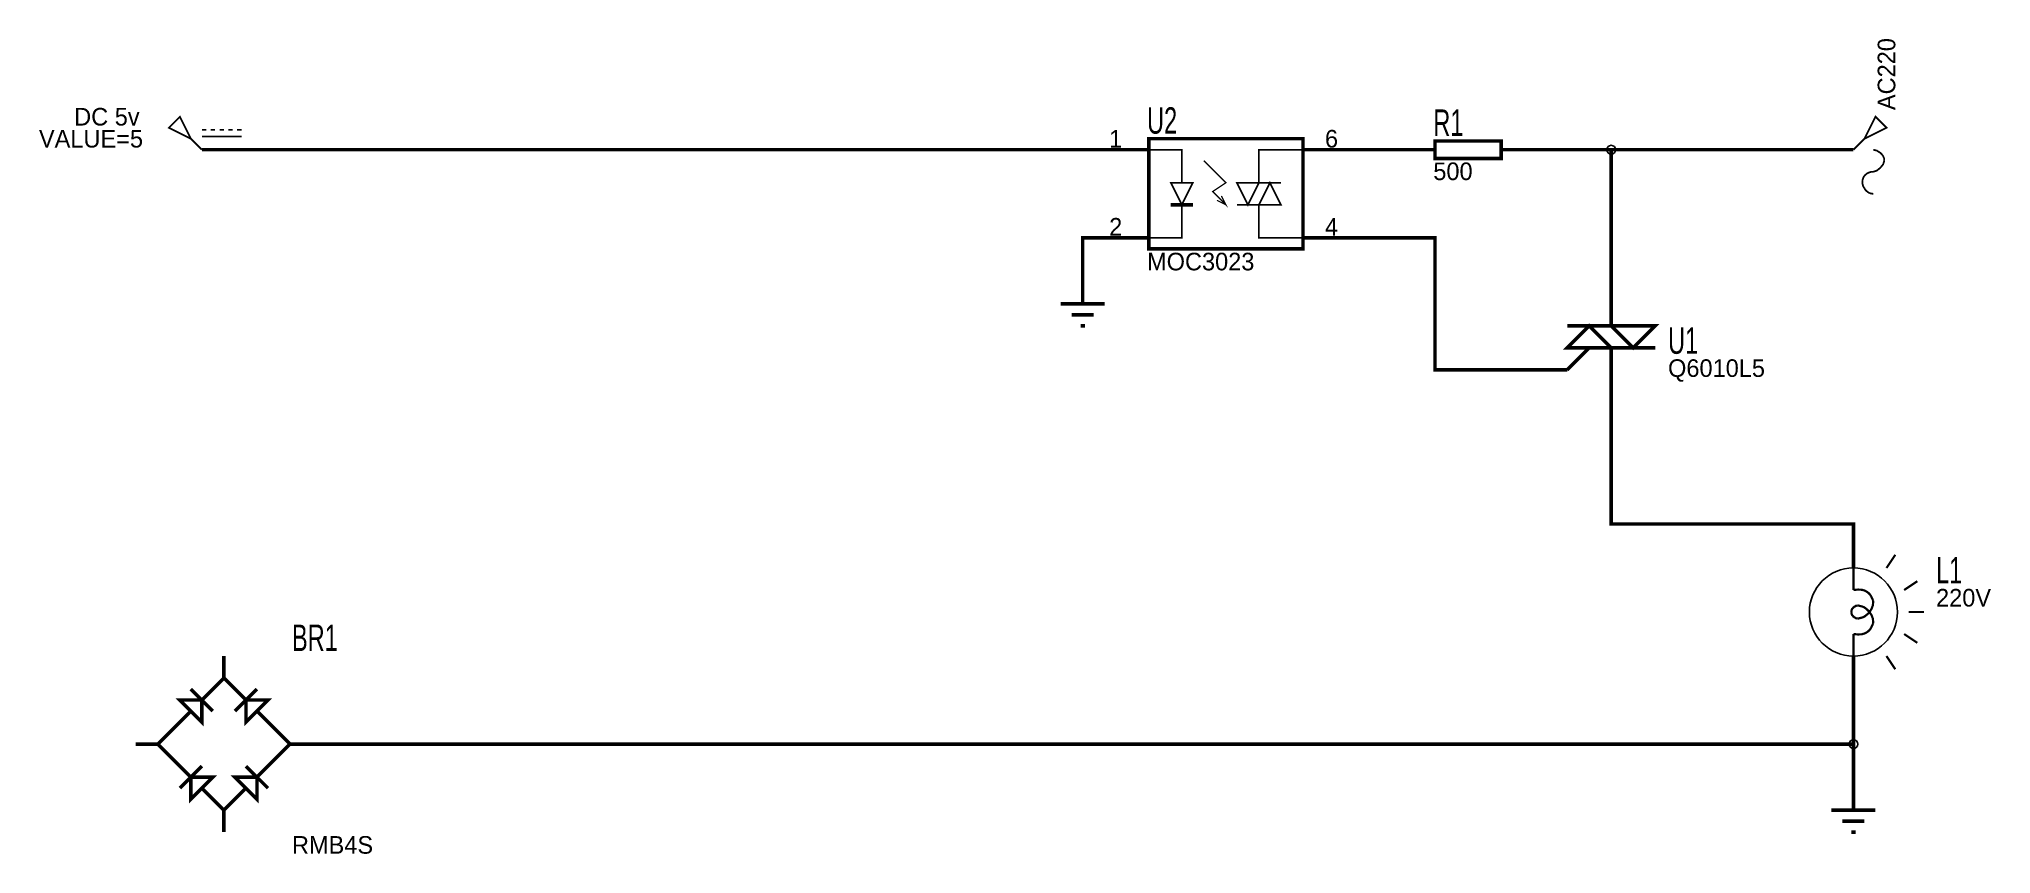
# Model space of a CAD drawing. Extents: x -4.74 to 4.12, y -3.2 to 0.5.
import ezdxf

# ---------------------------------------------------------------- set-up
doc = ezdxf.new("R2010")
doc.units = 0
doc.layers.get('0').update_dxf_attribs({"linetype": 'CONTINUOUS'})

msp = doc.modelspace()

# ---------------------------------------------------------------- linework, layer by layer
for points, const_width in [([(-4.05, 0.05), (-4.15, 0.1), (-4.1, 0.15), (-4.05, 0.05)], 0.008), ([(-4, 0.09), (-3.98, 0.09)], 0.008), ([(-3.96, 0.09), (-3.94, 0.09)], 0.008), ([(-3.92, 0.09), (-3.9, 0.09)], 0.008), ([(-3.88, 0.09), (-3.86, 0.09)], 0.008), ([(-3.84, 0.09), (-3.82, 0.09)], 0.008), ([(3.55, 0.05), (3.6, 0.15), (3.65, 0.1), (3.55, 0.05)], 0.008), ([(-4, 0), (-4.05, 0.05)], 0.008), ([(-4, 0.06), (-3.82, 0.06)], 0.008), ([(0.3, -0.45), (1, -0.45), (1, 0.05), (0.3, 0.05), (0.3, -0.45)], 0.016), ([(0.3, 0), (0.45, 0), (0.45, -0.15)], 0.008), ([(1, 0), (0.8, 0), (0.8, -0.15)], 0.008), ([(1.6, -0.04), (1.9, -0.04), (1.9, 0.04), (1.6, 0.04), (1.6, -0.04)], 0.016), ([(3.5, 0), (3.55, 0.05)], 0.008), ([(3.59, 0), (3.606, -0.004), (3.622, -0.014), (3.629, -0.021), (3.635, -0.029), (3.639, -0.039), (3.64, -0.05)], 0.008), ([(0.55, -0.05), (0.65, -0.15), (0.59, -0.19), (0.65, -0.25), (0.63, -0.21)], 0.006), ([(3.59, -0.1), (3.606, -0.095), (3.622, -0.082), (3.635, -0.066), (3.64, -0.05)], 0.008), ([(0.4, -0.15), (0.5, -0.15), (0.45, -0.25), (0.4, -0.15)], 0.008), ([(0.75, -0.25), (0.7, -0.15), (0.8, -0.15), (0.75, -0.25)], 0.008), ([(0.8, -0.25), (0.9, -0.25), (0.85, -0.15), (0.8, -0.25)], 0.008), ([(0.8, -0.15), (0.9, -0.15)], 0.008), ([(3.59, -0.1), (3.579, -0.101), (3.569, -0.104), (3.561, -0.108), (3.554, -0.114), (3.548, -0.121), (3.544, -0.129), (3.541, -0.139), (3.54, -0.15)], 0.008), ([(3.59, -0.2), (3.579, -0.199), (3.569, -0.195), (3.561, -0.189), (3.554, -0.182), (3.544, -0.166), (3.54, -0.15)], 0.008), ([(0.45, -0.25), (0.45, -0.4), (0.3, -0.4)], 0.008), ([(0.4, -0.25), (0.5, -0.25)], 0.016), ([(0.65, -0.25), (0.61, -0.23)], 0.006), ([(0.8, -0.25), (0.7, -0.25)], 0.008), ([(0.8, -0.25), (0.8, -0.4), (1, -0.4)], 0.008), ([(0, -0.6), (0, -0.7)], 0.016), ([(-0.1, -0.7), (0.1, -0.7)], 0.016), ([(-0.05, -0.75), (0.05, -0.75)], 0.016), ([(-0.01, -0.8), (0.01, -0.8)], 0.016), ([(2.4, -0.9), (2.2, -0.9), (2.3, -0.8), (2.4, -0.9)], 0.016), ([(2.2, -0.8), (2.4, -0.8)], 0.016), ([(2.4, -0.8), (2.6, -0.8), (2.5, -0.9), (2.4, -0.8)], 0.016), ([(2.2, -1), (2.3, -0.9)], 0.016), ([(2.4, -0.9), (2.6, -0.9)], 0.016), ([(2.4, -0.9), (2.4, -1)], 0.016), ([(3.65, -1.9), (3.69, -1.84)], 0.01), ([(3.5, -1.9), (3.5, -2)], 0.01), ([(3.59, -2.05), (3.58, -2.028), (3.573, -2.018), (3.564, -2.01), (3.552, -2.003), (3.538, -1.999), (3.521, -1.998), (3.5, -2)], 0.01), ([(3.73, -2), (3.79, -1.96)], 0.01), ([(3.49, -2.1), (3.493, -2.087), (3.501, -2.078), (3.511, -2.072), (3.52, -2.07)], 0.01), ([(3.49, -2.1), (3.493, -2.113), (3.501, -2.122), (3.511, -2.128), (3.52, -2.13)], 0.01), ([(3.59, -2.05), (3.588, -2.07), (3.582, -2.086), (3.573, -2.1), (3.562, -2.111), (3.551, -2.12), (3.54, -2.125), (3.52, -2.13)], 0.01), ([(3.59, -2.15), (3.588, -2.13), (3.582, -2.114), (3.573, -2.1), (3.562, -2.089), (3.551, -2.08), (3.54, -2.075), (3.52, -2.07)], 0.01), ([(3.75, -2.1), (3.82, -2.1)], 0.01), ([(3.59, -2.15), (3.58, -2.172), (3.573, -2.182), (3.564, -2.19), (3.552, -2.197), (3.538, -2.201), (3.521, -2.202), (3.5, -2.2)], 0.01), ([(3.5, -2.2), (3.5, -2.3)], 0.01), ([(3.73, -2.2), (3.79, -2.24)], 0.01), ([(3.65, -2.3), (3.69, -2.36)], 0.01), ([(-4, -2.5), (-3.9, -2.4)], 0.016), ([(-3.8, -2.5), (-3.9, -2.4)], 0.016), ([(-3.95, -2.55), (-4.05, -2.45)], 0.016), ([(-3.85, -2.55), (-3.75, -2.45)], 0.016), ([(-4.05, -2.85), (-4.2, -2.7), (-4.05, -2.55)], 0.016), ([(-4, -2.6), (-4.1, -2.5), (-4, -2.5), (-4, -2.6)], 0.016), ([(-3.7, -2.5), (-3.8, -2.6), (-3.8, -2.5), (-3.7, -2.5)], 0.016), ([(-3.75, -2.85), (-3.6, -2.7), (-3.75, -2.55)], 0.016), ([(-4.1, -2.9), (-4, -2.8)], 0.016), ([(-3.7, -2.9), (-3.8, -2.8)], 0.016), ([(-4.05, -2.95), (-4.05, -2.85), (-3.95, -2.85), (-4.05, -2.95)], 0.016), ([(-3.9, -3), (-4, -2.9)], 0.016), ([(-3.9, -3), (-3.8, -2.9)], 0.016), ([(-3.75, -2.95), (-3.85, -2.85), (-3.75, -2.85), (-3.75, -2.95)], 0.016), ([(3.5, -2.9), (3.5, -3)], 0.016), ([(3.4, -3), (3.6, -3)], 0.016), ([(3.45, -3.05), (3.55, -3.05)], 0.016), ([(3.49, -3.1), (3.51, -3.1)], 0.016)]:
    msp.add_lwpolyline(points, dxfattribs=dict(const_width=const_width))
at = {"layer": '128'}
msp.add_circle((3.5, -2.1), 0.2, dxfattribs=at)
at = {"layer": '16384', "const_width": 0.016}
for points in [[(0.1, 0), (-4, 0)], [(1.2, 0), (1.5, 0)], [(2.4, 0), (2, 0)], [(3.5, 0), (2.4, 0), (2.4, -0.6)], [(0, -0.6), (0, -0.4), (0.1, -0.4)], [(1.2, -0.4), (1.6, -0.4), (1.6, -1), (2.1, -1)], [(3.5, -1.8), (3.5, -1.7), (2.4, -1.7), (2.4, -1.1)], [(3.5, -2.4), (3.5, -2.7), (3.5, -2.9)], [(-3.5, -2.7), (3.5, -2.7)]]:
    msp.add_lwpolyline(points, dxfattribs=at)
at = {"layer": '16384'}
for centre in [(2.4, 0), (3.5, -2.7)]:
    msp.add_circle(centre, 0.02, dxfattribs=at)
at = {"layer": '255', "const_width": 0.016}
for points in [[(0.1, 0), (0.3, 0)], [(1.2, 0), (1, 0)], [(1.5, 0), (1.6, 0)], [(2, 0), (1.9, 0)], [(0.1, -0.4), (0.3, -0.4)], [(1.2, -0.4), (1, -0.4)], [(2.4, -0.6), (2.4, -0.8)], [(2.1, -1), (2.2, -1)], [(2.4, -1.1), (2.4, -1)], [(3.5, -1.8), (3.5, -1.9)], [(-3.9, -2.3), (-3.9, -2.4)], [(3.5, -2.4), (3.5, -2.3)], [(-4.3, -2.7), (-4.2, -2.7)], [(-3.5, -2.7), (-3.6, -2.7)], [(-3.9, -3.1), (-3.9, -3)]]:
    msp.add_lwpolyline(points, dxfattribs=at)

# ---------------------------------------------------------------- texts
at = {"width": 0.666667}
for s, p in [('U2', (0.292, 0.073)), ('R1', (1.592, 0.063)), ('U1', (2.658, -0.927)), ('L1', (3.875, -1.97)), ('BR1', (-3.591, -2.277))]:
    msp.add_text(s, height=0.12, dxfattribs=at).set_placement(p)
for s, p in [('VALUE=5', (-4.74, 0.01)), ('1', (0.12, 0.01)), ('6', (1.1, 0.01)), ('500', (1.592, -0.138)), ('2', (0.12, -0.39)), ('4', (1.1, -0.39)), ('MOC3023', (0.292, -0.548)), ('Q6010L5', (2.658, -1.032)), ('220V', (3.875, -2.075)), ('RMB4S', (-3.591, -3.198))]:
    msp.add_text(s, height=0.08).set_placement(p)
at = {"layer": '12582912'}
msp.add_text('AC220', height=0.08, rotation=90, dxfattribs=at).set_placement((3.69, 0.18))
msp.add_text('DC 5v', height=0.08, dxfattribs=at).set_placement((-4.58, 0.11))

doc.saveas('drawing.dxf')
